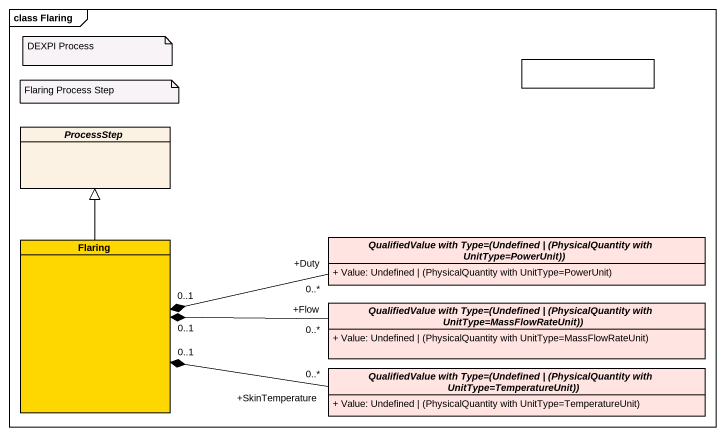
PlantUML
@startuml
mainframe class Flaring
allowmixing
hide circle
hide empty members
skinparam classAttributeIconSize 0
rectangle " " as rectangle1
abstract class ProcessStep
class Flaring #FFD700
abstract class "QualifiedValue with Type=(Undefined | (PhysicalQuantity with UnitType=PowerUnit))" as QualifiedValue_with_Type #FFE4E1 {
  {field} + Value: Undefined | (PhysicalQuantity with UnitType=PowerUnit)
}
abstract class "QualifiedValue with Type=(Undefined | (PhysicalQuantity with UnitType=MassFlowRateUnit))" as QualifiedValue_with_Type_2 #FFE4E1 {
  {field} + Value: Undefined | (PhysicalQuantity with UnitType=MassFlowRateUnit)
}
abstract class "QualifiedValue with Type=(Undefined | (PhysicalQuantity with UnitType=TemperatureUnit))" as QualifiedValue_with_Type_3 #FFE4E1 {
  {field} + Value: Undefined | (PhysicalQuantity with UnitType=TemperatureUnit)
}
Flaring -up-|> ProcessStep
Flaring "0..1" *-right- "+Duty\n0..*" QualifiedValue_with_Type
Flaring "0..1" *-right- "+Flow\n0..*" QualifiedValue_with_Type_2
Flaring "0..1" *-right- "+SkinTemperature\n0..*" QualifiedValue_with_Type_3
note as N1
  DEXPI Process
end note
note as N2
  Flaring Process Step
end note
@enduml
